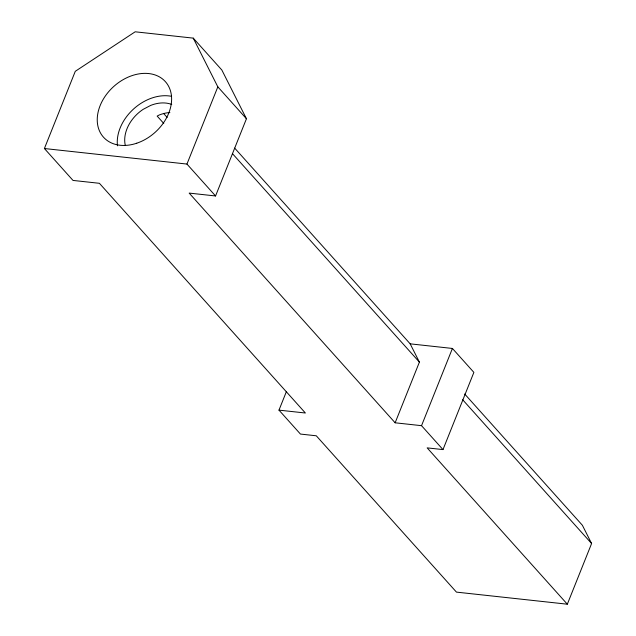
<?xml version="1.0" encoding="UTF-8"?>
<svg xmlns="http://www.w3.org/2000/svg" width="636" height="636" viewBox="0 0 636 636"><rect width="100%" height="100%" fill="white"/><g stroke="black" fill="none" stroke-linecap="round" stroke-linejoin="round"><path stroke-width="0.95" d="M286.335 391.752L278.981 410.133L305.383 413.01L99.407 183.303L73.005 180.425L44.401 148.522L75.279 71.319L135.166 31.8L193.241 38.128L221.853 70.032L246.442 118.757L215.556 195.968L189.162 193.09L395.139 422.797L421.533 425.675L442.99 449.596L473.876 372.378L452.419 348.449L410.18 343.845L234.676 148.116M215.556 195.968L186.952 164.064L217.83 86.854L193.241 38.128M395.139 422.797L419.402 362.115L410.18 343.845M421.533 425.675L452.419 348.449M278.981 410.133L300.438 434.062L316.283 435.787L456.457 592.116L567.328 604.2L591.599 543.526L582.377 525.249L464.678 393.994M44.401 148.522L186.952 164.064M442.99 449.596L427.154 447.871L567.328 604.2M217.83 86.854L246.442 118.757M462.658 399.734L591.599 543.526M232.633 153.833L419.402 362.115M163.834 113.733L167.141 117.429M163.77 123.464L157.156 116.086L159.239 114.989A33.263 24.701 -41.9 0 1 169.876 112.54M117.477 145.819A41.578 30.878 -41.9 0 1 133.449 109.114A41.578 30.878 -41.9 0 1 171.617 96.346M125.308 145.421A33.263 24.701 -41.9 0 1 143.148 109.352L150.66 105.417A33.263 24.701 -41.9 0 1 171.752 104.455M136.748 143.219A41.578 30.878 -41.9 0 0 165.416 81.686A41.578 30.878 -41.9 0 0 101.116 103.342A41.578 30.878 -41.9 0 0 136.748 143.219"/></g></svg>
